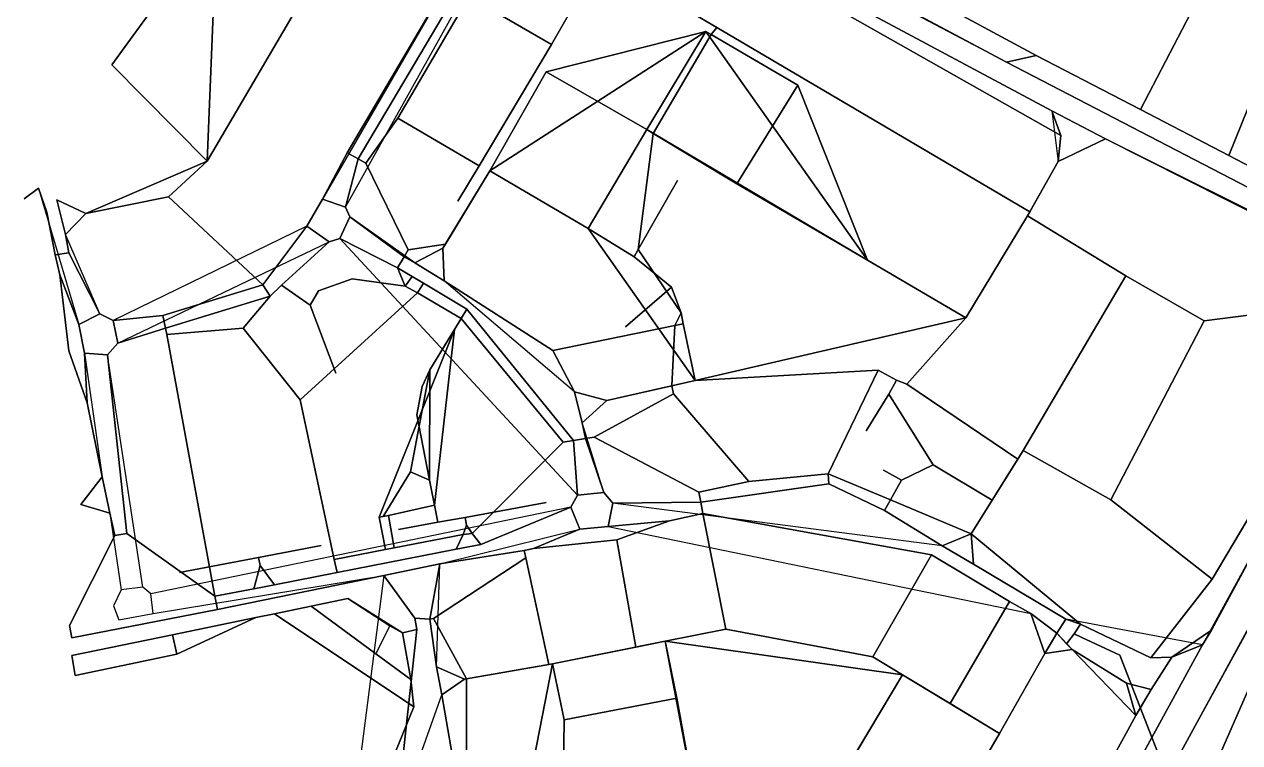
# Model space of a CAD drawing. Header units: metres. Extents: x 327752 to 330295, y 2791490 to 2794271.
# Drawn here: x 327783 to 328621, y 2793056 to 2793551 of the extents above; entities that cross this region are included whole.
import ezdxf

# ---------------------------------------------------------------- set-up
doc = ezdxf.new("R2010")
doc.units = ezdxf.units.M

msp = doc.modelspace()

# ---------------------------------------------------------------- linework, layer by layer
for p, q in [((328004.43, 2793425), (328135.95, 2793661.34)), ((328267.55, 2793644.39), (328480.31, 2793529.65)), ((328480.31, 2793529.65), (328267.55, 2793644.39)), ((328013.16, 2793458.31), (328118.22, 2793635.73)), ((328118.22, 2793635.73), (328013.16, 2793458.31)), ((328247.04, 2793638.56), (328459.79, 2793525.07)), ((328459.79, 2793525.07), (328247.04, 2793638.56)), ((328230.58, 2793631.02), (328491.07, 2793491.33)), ((328491.07, 2793491.33), (328230.58, 2793631.02)), ((328497.37, 2793474.44), (328230.87, 2793625.21)), ((328230.87, 2793625.21), (328497.37, 2793474.44)), ((328240.42, 2793625.72), (328491.07, 2793491.33)), ((327915.75, 2793622.88), (327843.22, 2793523.12)), ((327843.22, 2793523.12), (327915.75, 2793622.88)), ((327915.75, 2793622.88), (327909.07, 2793456.67)), ((327909.07, 2793456.67), (327915.75, 2793622.88)), ((328459.79, 2793525.07), (328279.97, 2793619.74)), ((328086.59, 2793600.09), (327988.4, 2793430.64)), ((328005.41, 2793462.41), (328086.59, 2793600.09)), ((328086.59, 2793600.09), (328005.41, 2793462.41)), ((328179.95, 2793595.67), (328146.23, 2793537.14)), ((328146.23, 2793537.14), (328179.95, 2793595.67)), ((327909.07, 2793456.67), (327982.92, 2793582.95)), ((327982.92, 2793582.95), (327909.07, 2793456.67)), ((328089.42, 2793570.18), (328040.3, 2793486.36)), ((328040.3, 2793486.36), (328089.42, 2793570.18)), ((328146.23, 2793537.14), (328089.42, 2793570.18)), ((328089.42, 2793570.18), (328146.23, 2793537.14)), ((328593.24, 2793571.22), (328552.21, 2793492.27)), ((328552.21, 2793492.27), (328593.24, 2793571.22)), ((328243, 2793558.95), (328260.21, 2793548.88)), ((328260.21, 2793548.88), (328243, 2793558.95)), ((328256.29, 2793543.99), (328260.21, 2793548.88)), ((328260.21, 2793548.88), (328256.29, 2793543.99)), ((328475.91, 2793421.87), (328260.21, 2793548.88)), ((328260.21, 2793548.88), (328475.91, 2793421.87)), ((328613.14, 2793460.59), (328650.32, 2793553.24)), ((328650.32, 2793553.24), (328613.14, 2793460.59)), ((328103.84, 2793450.01), (328252.72, 2793546.09)), ((328252.72, 2793546.09), (328103.84, 2793450.01)), ((328252.72, 2793546.09), (328142.6, 2793518.25)), ((328142.6, 2793518.25), (328252.72, 2793546.09)), ((328211.95, 2793478.44), (328252.72, 2793546.09)), ((328252.72, 2793546.09), (328211.95, 2793478.44)), ((328256.29, 2793543.99), (328216.27, 2793475.84)), ((328216.27, 2793475.84), (328256.29, 2793543.99)), ((328252.72, 2793546.09), (328256.29, 2793543.99)), ((328252.72, 2793546.09), (328364.14, 2793388.37)), ((328256.29, 2793543.99), (328252.72, 2793546.09)), ((328364.14, 2793388.37), (328252.72, 2793546.09)), ((328256.29, 2793543.99), (328315.97, 2793509.11)), ((328315.97, 2793509.11), (328256.29, 2793543.99)), ((328146.23, 2793537.14), (328096.36, 2793453.5)), ((328096.36, 2793453.5), (328146.23, 2793537.14)), ((328459.79, 2793525.07), (328480.31, 2793529.65)), ((328480.31, 2793529.65), (328459.79, 2793525.07)), ((328459.79, 2793525.07), (328638.81, 2793432.04)), ((328638.81, 2793432.04), (328459.79, 2793525.07)), ((328480.31, 2793529.65), (328552.21, 2793492.27)), ((328552.21, 2793492.27), (328480.31, 2793529.65)), ((327843.22, 2793523.12), (327909.07, 2793456.67)), ((327909.07, 2793456.67), (327843.22, 2793523.12)), ((328103.84, 2793450.01), (328142.6, 2793518.25)), ((328142.6, 2793518.25), (328103.84, 2793450.01)), ((328211.95, 2793478.44), (328142.6, 2793518.25)), ((328142.6, 2793518.25), (328211.95, 2793478.44)), ((328273.98, 2793441.12), (328315.97, 2793509.11)), ((328315.97, 2793509.11), (328273.98, 2793441.12)), ((328364.14, 2793388.37), (328315.97, 2793509.11)), ((328315.97, 2793509.11), (328364.14, 2793388.37)), ((328528.02, 2793472.22), (328491.07, 2793491.33)), ((328491.07, 2793491.33), (328528.02, 2793472.22)), ((328491.07, 2793491.33), (328497.37, 2793474.44)), ((328491.07, 2793491.33), (328495.48, 2793456.53)), ((328497.37, 2793474.44), (328491.07, 2793491.33)), ((328613.14, 2793460.59), (328552.21, 2793492.27)), ((328552.21, 2793492.27), (328613.14, 2793460.59)), ((328018.42, 2793455.29), (328040.3, 2793486.36)), ((328040.3, 2793486.36), (328018.42, 2793455.29)), ((328040.3, 2793486.36), (328096.36, 2793453.5)), ((328096.36, 2793453.5), (328040.3, 2793486.36)), ((328171.65, 2793410.27), (328211.95, 2793478.44)), ((328211.95, 2793478.44), (328171.65, 2793410.27)), ((328216.27, 2793475.84), (328206.14, 2793395.87)), ((328206.14, 2793395.87), (328216.27, 2793475.84)), ((328211.95, 2793478.44), (328216.27, 2793475.84)), ((328211.95, 2793478.44), (328364.14, 2793388.37)), ((328364.14, 2793388.37), (328211.95, 2793478.44)), ((328216.27, 2793475.84), (328211.95, 2793478.44)), ((328273.98, 2793441.12), (328216.27, 2793475.84)), ((328216.27, 2793475.84), (328273.98, 2793441.12)), ((328495.48, 2793456.53), (328497.37, 2793474.44)), ((328497.37, 2793474.44), (328495.48, 2793456.53)), ((328495.48, 2793456.53), (328528.02, 2793472.22)), ((328528.02, 2793472.22), (328495.48, 2793456.53)), ((328717.93, 2793376.13), (328528.02, 2793472.22)), ((328528.02, 2793472.22), (328717.93, 2793376.13)), ((328528.02, 2793472.22), (328673.77, 2793399.82)), ((327909.07, 2793456.67), (327825.35, 2793420.73)), ((327825.35, 2793420.73), (327909.07, 2793456.67)), ((327909.07, 2793456.67), (327882.39, 2793432.08)), ((327882.39, 2793432.08), (327909.07, 2793456.67)), ((327988.4, 2793430.64), (328005.41, 2793462.41)), ((328005.41, 2793462.41), (327988.4, 2793430.64)), ((328004.43, 2793425), (328013.16, 2793458.31)), ((328013.16, 2793458.31), (328004.43, 2793425)), ((328005.41, 2793462.41), (328013.16, 2793458.31)), ((328013.16, 2793458.31), (328005.41, 2793462.41)), ((328013.16, 2793458.31), (328018.42, 2793455.29)), ((328018.42, 2793455.29), (328013.16, 2793458.31)), ((328634.16, 2793449.65), (328613.14, 2793460.59)), ((328613.14, 2793460.59), (328634.16, 2793449.65)), ((328018.42, 2793455.29), (328047.58, 2793395.56)), ((328047.58, 2793395.56), (328018.42, 2793455.29)), ((328103.84, 2793450.01), (328071.49, 2793396.76)), ((328071.49, 2793396.76), (328103.84, 2793450.01)), ((328103.84, 2793450.01), (328073.24, 2793399.43)), ((328073.24, 2793399.43), (328103.84, 2793450.01)), ((328096.36, 2793453.5), (328081.7, 2793429.24)), ((328081.7, 2793429.24), (328096.36, 2793453.5)), ((328171.65, 2793410.27), (328103.84, 2793450.01)), ((328103.84, 2793450.01), (328171.65, 2793410.27)), ((328474.33, 2793419.09), (328495.48, 2793456.53)), ((328495.48, 2793456.53), (328474.33, 2793419.09)), ((328475.91, 2793421.87), (328495.48, 2793456.53)), ((328495.48, 2793456.53), (328475.91, 2793421.87)), ((328206.14, 2793395.87), (328233.24, 2793443.35)), ((328233.24, 2793443.35), (328206.14, 2793395.87)), ((328364.14, 2793388.37), (328273.98, 2793441.12)), ((328273.98, 2793441.12), (328364.14, 2793388.37)), ((327792.82, 2793438), (327782.96, 2793430.83)), ((327782.96, 2793430.83), (327792.82, 2793438)), ((327798.56, 2793421.5), (327792.82, 2793438)), ((327792.82, 2793438), (327798.56, 2793421.5)), ((327792.82, 2793438), (327820.45, 2793344.13)), ((327882.39, 2793432.08), (327825.35, 2793420.73)), ((327825.35, 2793420.73), (327882.39, 2793432.08)), ((327882.39, 2793432.08), (327947.29, 2793371.4)), ((327947.29, 2793371.4), (327882.39, 2793432.08)), ((327811.35, 2793406.28), (327805.43, 2793430.12)), ((327825.35, 2793420.73), (327805.43, 2793430.12)), ((327805.43, 2793430.12), (327811.35, 2793406.28)), ((327805.43, 2793430.12), (327825.35, 2793420.73)), ((327988.4, 2793430.64), (327977.66, 2793411.91)), ((327977.66, 2793411.91), (327988.4, 2793430.64)), ((327988.4, 2793430.64), (328004.43, 2793425)), ((328004.43, 2793425), (327988.4, 2793430.64)), ((328004.43, 2793425), (328007.22, 2793418.32)), ((328007.22, 2793418.32), (328004.43, 2793425)), ((327804.34, 2793392.27), (327798.56, 2793421.5)), ((327798.56, 2793421.5), (327804.34, 2793392.27)), ((327811.35, 2793406.28), (327825.35, 2793420.73)), ((327825.35, 2793420.73), (327811.35, 2793406.28)), ((328000.34, 2793403.33), (328007.22, 2793418.32)), ((328007.22, 2793418.32), (328000.34, 2793403.33)), ((328007.22, 2793418.32), (328044.84, 2793390.81)), ((328044.84, 2793390.81), (328007.22, 2793418.32)), ((328052.12, 2793386.64), (328007.22, 2793418.32)), ((328431.78, 2793348.81), (328474.33, 2793419.09)), ((328474.33, 2793419.09), (328431.78, 2793348.81)), ((328474.33, 2793419.09), (328475.91, 2793421.87)), ((328475.91, 2793421.87), (328474.33, 2793419.09)), ((328542.07, 2793377.64), (328474.33, 2793419.09)), ((328474.33, 2793419.09), (328542.07, 2793377.64)), ((327977.66, 2793411.91), (327844.11, 2793346.93)), ((327977.66, 2793411.91), (327947.29, 2793371.4)), ((327947.29, 2793371.4), (327977.66, 2793411.91)), ((327977.66, 2793411.91), (327993.16, 2793401.02)), ((327993.16, 2793401.02), (327977.66, 2793411.91)), ((328171.65, 2793410.27), (328203.23, 2793390.78)), ((328171.65, 2793410.27), (328245.23, 2793305.43)), ((328203.23, 2793390.78), (328171.65, 2793410.27)), ((328245.23, 2793305.43), (328171.65, 2793410.27)), ((327835.09, 2793351.49), (327811.35, 2793406.28)), ((327813.62, 2793393.5), (327811.35, 2793406.28)), ((327811.35, 2793406.28), (327813.62, 2793393.5)), ((327847.43, 2793331.2), (327993.16, 2793401.02)), ((327993.16, 2793401.02), (327960.28, 2793371.36)), ((327960.28, 2793371.36), (327993.16, 2793401.02)), ((328000.34, 2793403.33), (327993.16, 2793401.02)), ((327993.16, 2793401.02), (328000.34, 2793403.33)), ((328000.34, 2793403.33), (328040.23, 2793383.31)), ((328000.34, 2793403.33), (328164.27, 2793226.53)), ((328040.23, 2793383.31), (328000.34, 2793403.33)), ((328073.24, 2793399.43), (328047.58, 2793395.56)), ((328047.58, 2793395.56), (328073.24, 2793399.43)), ((328073.24, 2793399.43), (328071.49, 2793396.76)), ((328071.49, 2793396.76), (328073.24, 2793399.43)), ((327813.62, 2793393.5), (327804.34, 2793392.27)), ((327804.34, 2793392.27), (327813.62, 2793393.5)), ((327804.34, 2793392.27), (327807.52, 2793378.38)), ((327807.52, 2793378.38), (327804.34, 2793392.27)), ((327835.09, 2793351.49), (327813.62, 2793393.5)), ((327813.62, 2793393.5), (327835.09, 2793351.49)), ((328040.23, 2793383.31), (328044.84, 2793390.81)), ((328044.84, 2793390.81), (328040.23, 2793383.31)), ((328044.84, 2793390.81), (328047.58, 2793395.56)), ((328047.58, 2793395.56), (328044.84, 2793390.81)), ((328044.84, 2793390.81), (328052.12, 2793386.64)), ((328052.12, 2793386.64), (328044.84, 2793390.81)), ((328071.49, 2793396.76), (328052.12, 2793386.64)), ((328052.12, 2793386.64), (328071.49, 2793396.76)), ((328071.49, 2793396.76), (328072.27, 2793374.19)), ((328072.27, 2793374.19), (328071.49, 2793396.76)), ((328203.23, 2793390.78), (328206.14, 2793395.87)), ((328206.14, 2793395.87), (328203.23, 2793390.78)), ((328203.23, 2793390.78), (328229.1, 2793369.86)), ((328229.1, 2793369.86), (328203.23, 2793390.78)), ((328235.56, 2793352.22), (328206.14, 2793395.87)), ((328206.14, 2793395.87), (328235.56, 2793352.22)), ((328040.23, 2793383.31), (328050.21, 2793377.29)), ((328040.23, 2793383.31), (328045.4, 2793370.54)), ((328050.21, 2793377.29), (328040.23, 2793383.31)), ((328045.4, 2793370.54), (328040.23, 2793383.31)), ((328072.27, 2793374.19), (328052.12, 2793386.64)), ((328052.12, 2793386.64), (328072.27, 2793374.19)), ((328364.14, 2793388.37), (328431.78, 2793348.81)), ((328431.78, 2793348.81), (328364.14, 2793388.37)), ((327807.52, 2793378.38), (327813.65, 2793326.03)), ((327807.52, 2793378.38), (327820.45, 2793344.13)), ((327813.65, 2793326.03), (327807.52, 2793378.38)), ((327820.45, 2793344.13), (327807.52, 2793378.38)), ((328009.03, 2793375.67), (327985.74, 2793367.27)), ((328009.03, 2793375.67), (327985.74, 2793367.27)), ((327985.74, 2793367.27), (328009.03, 2793375.67)), ((327985.74, 2793367.27), (328009.03, 2793375.67)), ((328045.4, 2793370.54), (328009.03, 2793375.67)), ((328009.03, 2793375.67), (328045.4, 2793370.54)), ((328050.21, 2793377.29), (328045.4, 2793370.54)), ((328045.4, 2793370.54), (328050.21, 2793377.29)), ((328057.97, 2793372.62), (328050.21, 2793377.29)), ((328050.21, 2793377.29), (328057.97, 2793372.62)), ((328162.1, 2793297.83), (328072.27, 2793374.19)), ((328147.21, 2793326.16), (328072.27, 2793374.19)), ((328072.27, 2793374.19), (328147.21, 2793326.16)), ((328542.07, 2793377.64), (328471.36, 2793257.2)), ((328542.07, 2793377.64), (328471.36, 2793257.2)), ((328471.36, 2793257.2), (328542.07, 2793377.64)), ((328471.36, 2793257.2), (328542.07, 2793377.64)), ((328596.17, 2793346.57), (328542.07, 2793377.64)), ((328542.07, 2793377.64), (328596.17, 2793346.57)), ((327878.47, 2793350.33), (327947.29, 2793371.4)), ((327947.29, 2793371.4), (327878.47, 2793350.33)), ((327952.39, 2793363.69), (327947.29, 2793371.4)), ((327947.29, 2793371.4), (327952.39, 2793363.69)), ((327960.28, 2793371.36), (327952.39, 2793363.69)), ((327952.39, 2793363.69), (327960.28, 2793371.36)), ((327960.28, 2793371.36), (327980.04, 2793357.36)), ((327980.04, 2793357.36), (327960.28, 2793371.36)), ((328053.89, 2793365.87), (327973.16, 2793292.22)), ((327973.16, 2793292.22), (328053.89, 2793365.87)), ((327980.04, 2793357.36), (327985.74, 2793367.27)), ((327985.74, 2793367.27), (327980.04, 2793357.36)), ((328053.89, 2793365.87), (328045.4, 2793370.54)), ((328045.4, 2793370.54), (328053.89, 2793365.87)), ((328057.97, 2793372.62), (328053.89, 2793365.87)), ((328053.89, 2793365.87), (328057.97, 2793372.62)), ((328053.89, 2793365.87), (328084.01, 2793348.22)), ((328084.01, 2793348.22), (328053.89, 2793365.87)), ((328057.97, 2793372.62), (328088.01, 2793354.79)), ((328088.01, 2793354.79), (328057.97, 2793372.62)), ((328197.37, 2793342.49), (328229.1, 2793369.86)), ((328229.1, 2793369.86), (328197.37, 2793342.49)), ((328229.1, 2793369.86), (328235.56, 2793352.22)), ((328235.56, 2793352.22), (328229.1, 2793369.86)), ((327952.39, 2793363.69), (327880.21, 2793341.7)), ((327880.21, 2793341.7), (327952.39, 2793363.69)), ((327952.39, 2793363.69), (327933.71, 2793341.53)), ((327933.71, 2793341.53), (327952.39, 2793363.69)), ((327980.04, 2793357.36), (327997.66, 2793310.49)), ((327997.66, 2793310.49), (327980.04, 2793357.36)), ((328596.17, 2793346.57), (328700.97, 2793360.45)), ((328700.97, 2793360.45), (328596.17, 2793346.57)), ((327835.09, 2793351.49), (327820.45, 2793344.13)), ((327820.45, 2793344.13), (327835.09, 2793351.49)), ((327844.11, 2793346.93), (327835.09, 2793351.49)), ((327835.09, 2793351.49), (327844.11, 2793346.93)), ((327844.11, 2793346.93), (327878.47, 2793350.33)), ((327878.47, 2793350.33), (327844.11, 2793346.93)), ((327878.47, 2793350.33), (327880.21, 2793341.7)), ((327880.21, 2793341.7), (327878.47, 2793350.33)), ((328079.46, 2793340.78), (328084.01, 2793348.22)), ((328084.01, 2793348.22), (328079.46, 2793340.78)), ((328088.01, 2793354.79), (328084.01, 2793348.22)), ((328084.01, 2793348.22), (328088.01, 2793354.79)), ((328084.01, 2793348.22), (328154.29, 2793262.97)), ((328154.29, 2793262.97), (328084.01, 2793348.22)), ((328161.43, 2793264.13), (328088.01, 2793354.79)), ((328088.01, 2793354.79), (328161.43, 2793264.13)), ((328235.56, 2793352.22), (328231.4, 2793343.51)), ((328231.4, 2793343.51), (328235.56, 2793352.22)), ((328237.13, 2793344.68), (328235.56, 2793352.22)), ((328235.56, 2793352.22), (328237.13, 2793344.68)), ((328245.23, 2793305.43), (328431.78, 2793348.81)), ((328431.78, 2793348.81), (328245.23, 2793305.43)), ((328431.78, 2793348.81), (328391.24, 2793302.99)), ((328391.24, 2793302.99), (328431.78, 2793348.81)), ((327820.45, 2793344.13), (327824.52, 2793324.39)), ((327824.52, 2793324.39), (327820.45, 2793344.13)), ((327844.11, 2793346.93), (327847.43, 2793331.2)), ((327847.43, 2793331.2), (327844.11, 2793346.93)), ((327847.43, 2793331.2), (327880.21, 2793341.7)), ((327880.21, 2793341.7), (327847.43, 2793331.2)), ((327880.21, 2793341.7), (327881.09, 2793337.22)), ((327881.09, 2793337.22), (327880.21, 2793341.7)), ((327933.71, 2793341.53), (327881.09, 2793337.22)), ((327881.09, 2793337.22), (327933.71, 2793341.53)), ((327933.71, 2793341.53), (327973.16, 2793292.22)), ((327973.16, 2793292.22), (327933.71, 2793341.53)), ((328079.46, 2793340.78), (328027.52, 2793211.25)), ((328027.52, 2793211.25), (328079.46, 2793340.78)), ((328062.44, 2793312.88), (328079.46, 2793340.78)), ((328079.46, 2793340.78), (328062.44, 2793312.88)), ((328065.58, 2793219.63), (328079.46, 2793340.78)), ((328079.46, 2793340.78), (328065.58, 2793219.63)), ((328147.21, 2793326.16), (328231.4, 2793343.51)), ((328231.4, 2793343.51), (328147.21, 2793326.16)), ((328229.28, 2793301.82), (328231.4, 2793343.51)), ((328231.4, 2793343.51), (328229.28, 2793301.82)), ((328237.13, 2793344.68), (328231.4, 2793343.51)), ((328231.4, 2793343.51), (328237.13, 2793344.68)), ((328245.23, 2793305.43), (328237.13, 2793344.68)), ((328237.13, 2793344.68), (328245.23, 2793305.43)), ((328596.17, 2793346.57), (328531.7, 2793223.33)), ((328531.7, 2793223.33), (328596.17, 2793346.57)), ((327847.43, 2793331.2), (327840.28, 2793323.21)), ((327840.28, 2793323.21), (327847.43, 2793331.2)), ((327881.09, 2793337.22), (327914.35, 2793156.78)), ((327914.35, 2793156.78), (327881.09, 2793337.22)), ((327813.65, 2793326.03), (327826.24, 2793290.08)), ((327826.24, 2793290.08), (327813.65, 2793326.03)), ((327824.52, 2793324.39), (327840.28, 2793323.21)), ((327824.52, 2793324.39), (327826.24, 2793290.08)), ((327824.52, 2793324.39), (327836.72, 2793239.11)), ((327840.28, 2793323.21), (327824.52, 2793324.39)), ((327826.24, 2793290.08), (327824.52, 2793324.39)), ((327840.28, 2793323.21), (327853.72, 2793200.12)), ((327853.72, 2793200.12), (327840.28, 2793323.21)), ((327864.72, 2793163.06), (327840.28, 2793323.21)), ((328162.1, 2793297.83), (328147.21, 2793326.16)), ((328147.21, 2793326.16), (328162.1, 2793297.83)), ((328049.05, 2793242.48), (328062.44, 2793312.88)), ((328062.44, 2793312.88), (328049.05, 2793242.48)), ((328062.44, 2793312.88), (328057.22, 2793301.41)), ((328057.22, 2793301.41), (328062.44, 2793312.88)), ((328062.21, 2793236.92), (328062.44, 2793312.88)), ((328062.44, 2793312.88), (328062.21, 2793236.92)), ((328245.23, 2793305.43), (328371.53, 2793312.68)), ((328371.53, 2793312.68), (328245.23, 2793305.43)), ((328371.53, 2793312.68), (328337.07, 2793241.25)), ((328337.07, 2793241.25), (328371.53, 2793312.68)), ((328371.53, 2793312.68), (328384.11, 2793305.68)), ((328384.11, 2793305.68), (328371.53, 2793312.68)), ((328053.42, 2793281.9), (328057.22, 2793301.41)), ((328053.42, 2793281.9), (328057.22, 2793301.41)), ((328057.22, 2793301.41), (328053.42, 2793281.9)), ((328057.22, 2793301.41), (328053.42, 2793281.9)), ((328167.4, 2793276.33), (328162.1, 2793297.83)), ((328184.5, 2793291.68), (328162.1, 2793297.83)), ((328162.1, 2793297.83), (328167.4, 2793276.33)), ((328162.1, 2793297.83), (328184.5, 2793291.68)), ((328245.23, 2793305.43), (328184.5, 2793291.68)), ((328184.5, 2793291.68), (328245.23, 2793305.43)), ((328229.28, 2793301.82), (328184.5, 2793291.68)), ((328184.5, 2793291.68), (328229.28, 2793301.82)), ((328245.23, 2793305.43), (328229.28, 2793301.82)), ((328229.28, 2793301.82), (328245.23, 2793305.43)), ((328229.28, 2793301.82), (328230.35, 2793296.31)), ((328230.35, 2793296.31), (328229.28, 2793301.82)), ((328384.11, 2793305.68), (328378.84, 2793296.04)), ((328378.84, 2793296.04), (328384.11, 2793305.68)), ((328391.24, 2793302.99), (328384.11, 2793305.68)), ((328384.11, 2793305.68), (328391.24, 2793302.99)), ((328467.74, 2793251.37), (328391.24, 2793302.99)), ((328391.24, 2793302.99), (328467.74, 2793251.37)), ((328564.41, 2793020.85), (328717.78, 2793300.67)), ((327826.24, 2793290.08), (327836.72, 2793239.11)), ((327836.72, 2793239.11), (327826.24, 2793290.08)), ((327973.16, 2793292.22), (327996.54, 2793182.23)), ((327996.54, 2793182.23), (327973.16, 2793292.22)), ((328167.4, 2793276.33), (328184.5, 2793291.68)), ((328184.5, 2793291.68), (328167.4, 2793276.33)), ((328175.68, 2793266.46), (328230.35, 2793296.31)), ((328230.35, 2793296.31), (328175.68, 2793266.46)), ((328230.35, 2793296.31), (328282.31, 2793235.94)), ((328282.31, 2793235.94), (328230.35, 2793296.31)), ((328378.84, 2793296.04), (328363.12, 2793270.9)), ((328363.12, 2793270.9), (328378.84, 2793296.04)), ((328409.43, 2793247.34), (328378.84, 2793296.04)), ((328378.84, 2793296.04), (328409.43, 2793247.34)), ((328062.21, 2793236.92), (328053.42, 2793281.9)), ((328053.42, 2793281.9), (328062.21, 2793236.92)), ((328182.31, 2793228.23), (328167.4, 2793276.33)), ((328169.62, 2793265.47), (328167.4, 2793276.33)), ((328167.4, 2793276.33), (328169.62, 2793265.47)), ((328161.43, 2793264.13), (328154.29, 2793262.97)), ((328154.29, 2793262.97), (328161.43, 2793264.13)), ((328169.62, 2793265.47), (328161.43, 2793264.13)), ((328161.43, 2793264.13), (328169.62, 2793265.47)), ((328164.27, 2793226.53), (328161.43, 2793264.13)), ((328161.43, 2793264.13), (328164.27, 2793226.53)), ((328169.62, 2793265.47), (328175.68, 2793266.46)), ((328175.68, 2793266.46), (328169.62, 2793265.47)), ((328182.31, 2793228.23), (328169.62, 2793265.47)), ((328169.62, 2793265.47), (328182.31, 2793228.23)), ((328247.81, 2793228.5), (328175.68, 2793266.46)), ((328175.68, 2793266.46), (328247.81, 2793228.5)), ((328091.59, 2793200.16), (328154.29, 2793262.97)), ((328154.29, 2793262.97), (328091.59, 2793200.16)), ((328471.36, 2793257.2), (328435.64, 2793199.82)), ((328435.64, 2793199.82), (328471.36, 2793257.2)), ((328467.74, 2793251.37), (328471.36, 2793257.2)), ((328471.36, 2793257.2), (328467.74, 2793251.37)), ((328531.7, 2793223.33), (328471.36, 2793257.2)), ((328471.36, 2793257.2), (328531.7, 2793223.33)), ((328564.41, 2793020.85), (328693.83, 2793258.11)), ((328693.83, 2793258.11), (328564.41, 2793020.85)), ((328409.43, 2793247.34), (328387.45, 2793236.77)), ((328387.45, 2793236.77), (328409.43, 2793247.34)), ((328450.08, 2793223.01), (328409.43, 2793247.34)), ((328409.43, 2793247.34), (328450.08, 2793223.01)), ((328467.74, 2793251.37), (328450.08, 2793223.01)), ((328450.08, 2793223.01), (328467.74, 2793251.37)), ((327836.72, 2793239.11), (327821.99, 2793220)), ((327821.99, 2793220), (327836.72, 2793239.11)), ((327836.72, 2793239.11), (327841.99, 2793214.14)), ((327841.99, 2793214.14), (327836.72, 2793239.11)), ((328049.05, 2793242.48), (328030.22, 2793211.75)), ((328030.22, 2793211.75), (328049.05, 2793242.48)), ((328062.21, 2793236.92), (328049.05, 2793242.48)), ((328049.05, 2793242.48), (328062.21, 2793236.92)), ((328337.07, 2793241.25), (328282.31, 2793235.94)), ((328282.31, 2793235.94), (328337.07, 2793241.25)), ((328380.02, 2793223.18), (328337.07, 2793241.25)), ((328337.39, 2793234.4), (328337.07, 2793241.25)), ((328337.07, 2793241.25), (328337.39, 2793234.4)), ((328337.07, 2793241.25), (328380.02, 2793223.18)), ((328387.45, 2793236.77), (328375.2, 2793243.74)), ((328375.2, 2793243.74), (328387.45, 2793236.77)), ((328062.21, 2793236.92), (328065.58, 2793219.63)), ((328065.58, 2793219.63), (328062.21, 2793236.92)), ((328247.81, 2793228.5), (328282.31, 2793235.94)), ((328282.31, 2793235.94), (328247.81, 2793228.5)), ((328249.15, 2793221.73), (328337.39, 2793234.4)), ((328337.39, 2793234.4), (328249.15, 2793221.73)), ((328375.7, 2793215.98), (328337.39, 2793234.4)), ((328337.39, 2793234.4), (328375.7, 2793215.98)), ((328380.02, 2793223.18), (328387.45, 2793236.77)), ((328387.45, 2793236.77), (328380.02, 2793223.18)), ((328159.58, 2793218.27), (328164.27, 2793226.53)), ((328164.27, 2793226.53), (328159.58, 2793218.27)), ((328164.27, 2793226.53), (328182.31, 2793228.23)), ((328182.31, 2793228.23), (328164.27, 2793226.53)), ((328188.47, 2793220.97), (328182.31, 2793228.23)), ((328182.31, 2793228.23), (328188.47, 2793220.97)), ((328249.15, 2793221.73), (328247.81, 2793228.5)), ((328247.81, 2793228.5), (328249.15, 2793221.73)), ((328375.7, 2793215.98), (328380.02, 2793223.18)), ((328380.02, 2793223.18), (328375.7, 2793215.98)), ((328435.64, 2793199.82), (328380.02, 2793223.18)), ((328380.02, 2793223.18), (328435.64, 2793199.82)), ((328450.08, 2793223.01), (328435.64, 2793199.82)), ((328435.64, 2793199.82), (328450.08, 2793223.01)), ((328531.7, 2793223.33), (328601.6, 2793168.58)), ((328601.6, 2793168.58), (328531.7, 2793223.33)), ((328651.35, 2793226.48), (328595.01, 2793123.31)), ((328601.15, 2793133.45), (328651.35, 2793226.48)), ((328651.35, 2793226.48), (328601.15, 2793133.45)), ((327821.99, 2793220), (327841.99, 2793214.14)), ((327841.99, 2793214.14), (327821.99, 2793220)), ((327841.99, 2793214.14), (327845.41, 2793198.61)), ((327841.99, 2793214.14), (327849.75, 2793161.35)), ((327845.41, 2793198.61), (327841.99, 2793214.14)), ((328159.58, 2793218.27), (327870.17, 2793158.57)), ((328065.58, 2793219.63), (328033.93, 2793212.42)), ((328033.93, 2793212.42), (328065.58, 2793219.63)), ((328065.58, 2793219.63), (328067.9, 2793207.78)), ((328067.9, 2793207.78), (328065.58, 2793219.63)), ((328086.71, 2793211.22), (328142.6, 2793221.44)), ((328142.6, 2793221.44), (328086.71, 2793211.22)), ((328159.58, 2793218.27), (328097.71, 2793192.5)), ((328097.71, 2793192.5), (328159.58, 2793218.27)), ((328159.58, 2793218.27), (328165.88, 2793202.98)), ((328165.88, 2793202.98), (328159.58, 2793218.27)), ((328185.39, 2793205.01), (328188.47, 2793220.97)), ((328188.47, 2793220.97), (328185.39, 2793205.01)), ((328188.47, 2793220.97), (328249.15, 2793221.73)), ((328249.15, 2793221.73), (328188.47, 2793220.97)), ((328415.51, 2793191.55), (328188.47, 2793220.97)), ((328227.59, 2793208.7), (328250.7, 2793213.91)), ((328250.7, 2793213.91), (328227.59, 2793208.7)), ((328250.7, 2793213.91), (328249.15, 2793221.73)), ((328249.15, 2793221.73), (328250.7, 2793213.91)), ((328250.7, 2793213.91), (328408.2, 2793185.36)), ((328250.7, 2793213.91), (328266.52, 2793134.13)), ((328266.52, 2793134.13), (328250.7, 2793213.91)), ((328408.2, 2793185.36), (328250.7, 2793213.91)), ((328415.51, 2793191.55), (328375.7, 2793215.98)), ((328375.7, 2793215.98), (328415.51, 2793191.55)), ((328630.56, 2793217.25), (328601.6, 2793168.58)), ((328601.6, 2793168.58), (328630.56, 2793217.25)), ((328030.22, 2793211.75), (328027.52, 2793211.25)), ((328027.52, 2793211.25), (328030.22, 2793211.75)), ((328027.52, 2793211.25), (328032, 2793189.07)), ((328032, 2793189.07), (328027.52, 2793211.25)), ((328030.22, 2793211.75), (328033.93, 2793212.42)), ((328033.93, 2793212.42), (328030.22, 2793211.75)), ((328033.93, 2793212.42), (328037.93, 2793190.22)), ((328037.93, 2793190.22), (328033.93, 2793212.42)), ((328067.9, 2793207.78), (328040.88, 2793202.84)), ((328040.88, 2793202.84), (328067.9, 2793207.78)), ((328067.9, 2793207.78), (328086.71, 2793211.22)), ((328086.71, 2793211.22), (328067.9, 2793207.78)), ((328085.36, 2793199.36), (328087.79, 2793205.91)), ((328087.79, 2793205.91), (328085.36, 2793199.36)), ((328086.71, 2793211.22), (328087.79, 2793205.91)), ((328087.79, 2793205.91), (328086.71, 2793211.22)), ((328091.59, 2793200.16), (328087.79, 2793205.91)), ((328087.79, 2793205.91), (328091.59, 2793200.16)), ((328227.59, 2793208.7), (328185.39, 2793205.01)), ((328185.39, 2793205.01), (328227.59, 2793208.7)), ((328227.59, 2793208.7), (328191.29, 2793195.7)), ((328191.29, 2793195.7), (328227.59, 2793208.7)), ((327845.41, 2793198.61), (327814.05, 2793136.73)), ((327814.05, 2793136.73), (327845.41, 2793198.61)), ((327853.72, 2793200.12), (327845.41, 2793198.61)), ((327845.41, 2793198.61), (327853.72, 2793200.12)), ((327853.72, 2793200.12), (327914.35, 2793156.78)), ((327914.35, 2793156.78), (327853.72, 2793200.12)), ((328037.93, 2793190.22), (328085.36, 2793199.36)), ((328085.36, 2793199.36), (328037.93, 2793190.22)), ((328069.28, 2793179.07), (328165.88, 2793202.98)), ((328080.63, 2793189.21), (328085.36, 2793199.36)), ((328085.36, 2793199.36), (328080.63, 2793189.21)), ((328091.59, 2793200.16), (328085.36, 2793199.36)), ((328085.36, 2793199.36), (328091.59, 2793200.16)), ((328097.71, 2793192.5), (328091.59, 2793200.16)), ((328091.59, 2793200.16), (328097.71, 2793192.5)), ((328165.88, 2793202.98), (328133.85, 2793189.82)), ((328133.85, 2793189.82), (328165.88, 2793202.98)), ((328185.39, 2793205.01), (328165.88, 2793202.98)), ((328165.88, 2793202.98), (328185.39, 2793205.01)), ((328185.39, 2793205.01), (328476.65, 2793145.02)), ((328415.51, 2793191.55), (328435.64, 2793199.82)), ((328435.64, 2793199.82), (328415.51, 2793191.55)), ((328437.15, 2793179), (328435.64, 2793199.82)), ((328510.92, 2793137.66), (328435.64, 2793199.82)), ((328435.64, 2793199.82), (328437.15, 2793179)), ((328435.64, 2793199.82), (328510.92, 2793137.66)), ((327987.5, 2793191.83), (327944.41, 2793183.61)), ((327944.41, 2793183.61), (327987.5, 2793191.83)), ((327996.54, 2793182.23), (328032, 2793189.07)), ((328032, 2793189.07), (327996.54, 2793182.23)), ((327998.47, 2793173.18), (328080.63, 2793189.21)), ((328080.63, 2793189.21), (327998.47, 2793173.18)), ((328032, 2793189.07), (328037.93, 2793190.22)), ((328037.93, 2793190.22), (328032, 2793189.07)), ((328097.71, 2793192.5), (328080.63, 2793189.21)), ((328080.63, 2793189.21), (328097.71, 2793192.5)), ((328133.85, 2793189.82), (328127.54, 2793188.35)), ((328127.54, 2793188.35), (328133.85, 2793189.82)), ((328191.29, 2793195.7), (328133.85, 2793189.82)), ((328133.85, 2793189.82), (328191.29, 2793195.7)), ((328204.49, 2793121.77), (328191.29, 2793195.7)), ((328191.29, 2793195.7), (328204.49, 2793121.77)), ((328437.15, 2793179), (328415.51, 2793191.55)), ((328415.51, 2793191.55), (328437.15, 2793179)), ((327944.41, 2793183.61), (327889.85, 2793173.19)), ((327889.85, 2793173.19), (327944.41, 2793183.61)), ((327944.41, 2793183.61), (327945.57, 2793177.99)), ((327945.57, 2793177.99), (327944.41, 2793183.61)), ((327998.47, 2793173.18), (327996.54, 2793182.23)), ((327996.54, 2793182.23), (327998.47, 2793173.18)), ((328065.08, 2793141.48), (328128.63, 2793183.28)), ((328128.63, 2793183.28), (328065.08, 2793141.48)), ((328069.28, 2793179.07), (328127.54, 2793188.35)), ((328127.54, 2793188.35), (328069.28, 2793179.07)), ((328127.54, 2793188.35), (328128.63, 2793183.28)), ((328128.63, 2793183.28), (328127.54, 2793188.35)), ((328144.53, 2793109.84), (328128.63, 2793183.28)), ((328128.63, 2793183.28), (328144.53, 2793109.84)), ((328367.77, 2793115.14), (328408.2, 2793185.36)), ((328408.2, 2793185.36), (328367.77, 2793115.14)), ((328461.85, 2793153.18), (328408.2, 2793185.36)), ((328408.2, 2793185.36), (328461.85, 2793153.18)), ((327941.22, 2793162.01), (327945.57, 2793177.99)), ((327945.57, 2793177.99), (327941.22, 2793162.01)), ((327955.39, 2793164.78), (327945.57, 2793177.99)), ((327945.57, 2793177.99), (327955.39, 2793164.78)), ((327998.47, 2793173.18), (327955.39, 2793164.78)), ((327955.39, 2793164.78), (327998.47, 2793173.18)), ((328030.83, 2793171.16), (328069.28, 2793179.07)), ((328069.28, 2793179.07), (328030.83, 2793171.16)), ((328069.28, 2793179.07), (328062.34, 2793141.12)), ((328062.34, 2793141.12), (328069.28, 2793179.07)), ((328067.14, 2793108.2), (328069.28, 2793179.07)), ((328500.71, 2793141.12), (328437.15, 2793179)), ((328437.15, 2793179), (328500.71, 2793141.12)), ((328579.51, 2792985.1), (328661.68, 2793173.01)), ((328661.68, 2793173.01), (328579.51, 2792985.1)), ((327871.86, 2793144.9), (328030.83, 2793171.16)), ((328030.83, 2793171.16), (327916.13, 2793147.6)), ((327916.13, 2793147.6), (328030.83, 2793171.16)), ((327955.39, 2793164.78), (327941.22, 2793162.01)), ((327941.22, 2793162.01), (327955.39, 2793164.78)), ((328030.83, 2793171.16), (327996.15, 2792903.82)), ((328030.83, 2793171.16), (328052.1, 2793141.8)), ((328052.1, 2793141.8), (328030.83, 2793171.16)), ((328601.6, 2793168.58), (328559.35, 2793114.47)), ((328559.35, 2793114.47), (328601.6, 2793168.58)), ((327849.75, 2793161.35), (327844.35, 2793150.24)), ((327864.72, 2793163.06), (327849.75, 2793161.35)), ((327870.17, 2793158.57), (327864.72, 2793163.06)), ((327871.86, 2793144.9), (327870.17, 2793158.57)), ((327914.35, 2793156.78), (327941.22, 2793162.01)), ((327941.22, 2793162.01), (327914.35, 2793156.78)), ((327916.13, 2793147.6), (327914.35, 2793156.78)), ((327914.35, 2793156.78), (327916.13, 2793147.6)), ((328006, 2793155.23), (327980.66, 2793149.99)), ((327980.66, 2793149.99), (328006, 2793155.23)), ((328043.7, 2793131.65), (328006, 2793155.23)), ((328006, 2793155.23), (328034.82, 2793136.42)), ((328006, 2793155.23), (328043.7, 2793131.65)), ((328034.82, 2793136.42), (328006, 2793155.23)), ((327916.13, 2793147.6), (327815.73, 2793128.14)), ((327815.73, 2793128.14), (327916.13, 2793147.6)), ((327844.35, 2793150.24), (327848.2, 2793140.53)), ((327955.32, 2793144.75), (327980.66, 2793149.99)), ((327980.66, 2793149.99), (327955.32, 2793144.75)), ((327980.66, 2793149.99), (328025.22, 2793117.09)), ((328025.22, 2793117.09), (327980.66, 2793149.99)), ((328420.96, 2793082.85), (328461.85, 2793153.18)), ((328461.85, 2793153.18), (328420.96, 2793082.85)), ((328476.65, 2793145.02), (328461.85, 2793153.18)), ((328461.85, 2793153.18), (328476.65, 2793145.02)), ((327848.2, 2793140.53), (327871.86, 2793144.9)), ((327942.61, 2793142.12), (327884.99, 2793130.23)), ((327884.99, 2793130.23), (327942.61, 2793142.12)), ((327942.61, 2793142.12), (327888.16, 2793116.79)), ((327888.16, 2793116.79), (327942.61, 2793142.12)), ((327942.61, 2793142.12), (327955.32, 2793144.75)), ((327955.32, 2793144.75), (327942.61, 2793142.12)), ((327955.32, 2793144.75), (328051.5, 2793080.62)), ((328051.5, 2793080.62), (327955.32, 2793144.75)), ((328052.1, 2793141.8), (328053.42, 2793133.96)), ((328052.1, 2793141.8), (328062.34, 2793141.12)), ((328062.34, 2793141.12), (328052.1, 2793141.8)), ((328053.42, 2793133.96), (328052.1, 2793141.8)), ((328062.34, 2793141.12), (328065.08, 2793141.48)), ((328065.08, 2793141.48), (328062.34, 2793141.12)), ((328062.34, 2793141.12), (328067.14, 2793108.2)), ((328067.14, 2793108.2), (328062.34, 2793141.12)), ((328087.72, 2793099.86), (328065.08, 2793141.48)), ((328065.08, 2793141.48), (328087.72, 2793099.86)), ((328494.58, 2793131.3), (328476.65, 2793145.02)), ((328486.31, 2793117.25), (328476.65, 2793145.02)), ((328476.65, 2793145.02), (328494.58, 2793131.3)), ((328476.65, 2793145.02), (328486.31, 2793117.25)), ((328500.71, 2793141.12), (328494.58, 2793131.3)), ((328494.58, 2793131.3), (328500.71, 2793141.12)), ((328595.01, 2793123.31), (328500.71, 2793141.12)), ((328500.71, 2793141.12), (328510.92, 2793137.66)), ((328510.92, 2793137.66), (328500.71, 2793141.12)), ((327815.73, 2793128.14), (327814.05, 2793136.73)), ((327814.05, 2793136.73), (327815.73, 2793128.14)), ((327884.99, 2793130.23), (327815.69, 2793115.94)), ((327815.69, 2793115.94), (327884.99, 2793130.23)), ((327884.99, 2793130.23), (327888.16, 2793116.79)), ((327888.16, 2793116.79), (327884.99, 2793130.23)), ((328034.82, 2793136.42), (328025.22, 2793117.09)), ((328025.22, 2793117.09), (328034.82, 2793136.42)), ((328043.7, 2793131.65), (328034.82, 2793136.42)), ((328034.82, 2793136.42), (328043.7, 2793131.65)), ((328036.2, 2792973.69), (328053.42, 2793133.96)), ((328053.42, 2793133.96), (328036.2, 2792973.69)), ((328053.42, 2793133.96), (328043.7, 2793131.65)), ((328043.7, 2793131.65), (328053.42, 2793133.96)), ((328043.7, 2793131.65), (328049.28, 2793099.34)), ((328049.28, 2793099.34), (328043.7, 2793131.65)), ((328224.73, 2793125.8), (328266.52, 2793134.13)), ((328266.52, 2793134.13), (328224.73, 2793125.8)), ((328266.52, 2793134.13), (328367.77, 2793115.14)), ((328367.77, 2793115.14), (328266.52, 2793134.13)), ((328494.58, 2793131.3), (328486.31, 2793117.25)), ((328486.31, 2793117.25), (328494.58, 2793131.3)), ((328494.58, 2793131.3), (328501.12, 2793123.98)), ((328494.58, 2793131.3), (328505.07, 2793120.2)), ((328501.12, 2793123.98), (328494.58, 2793131.3)), ((328501.12, 2793123.98), (328506.47, 2793130.88)), ((328506.47, 2793130.88), (328501.12, 2793123.98)), ((328510.92, 2793137.66), (328506.47, 2793130.88)), ((328506.47, 2793130.88), (328510.92, 2793137.66)), ((328506.47, 2793130.88), (328511.74, 2793128.33)), ((328511.74, 2793128.33), (328506.47, 2793130.88)), ((328510.92, 2793137.66), (328559.35, 2793114.47)), ((328559.35, 2793114.47), (328510.92, 2793137.66)), ((328573.82, 2793114.88), (328601.15, 2793133.45)), ((328601.15, 2793133.45), (328573.82, 2793114.88)), ((328595.01, 2793123.31), (328601.15, 2793133.45)), ((328601.15, 2793133.45), (328595.01, 2793123.31)), ((328146.98, 2793110.33), (328224.73, 2793125.8)), ((328224.73, 2793125.8), (328146.98, 2793110.33)), ((328146.98, 2793110.33), (328204.49, 2793121.77)), ((328204.49, 2793121.77), (328146.98, 2793110.33)), ((328204.49, 2793121.77), (328224.73, 2793125.8)), ((328224.73, 2793125.8), (328204.49, 2793121.77)), ((328224.73, 2793125.8), (328232.57, 2793086.48)), ((328224.73, 2793125.8), (328388.18, 2793102.75)), ((328224.73, 2793125.8), (328246.7, 2793008.99)), ((328246.7, 2793008.99), (328224.73, 2793125.8)), ((328388.18, 2793102.75), (328224.73, 2793125.8)), ((328232.57, 2793086.48), (328224.73, 2793125.8)), ((328501.12, 2793123.98), (328505.07, 2793120.2)), ((328505.07, 2793120.2), (328501.12, 2793123.98)), ((328511.74, 2793128.33), (328537.91, 2793116.13)), ((328511.74, 2793128.33), (328537.91, 2793116.13)), ((328537.91, 2793116.13), (328511.74, 2793128.33)), ((328537.91, 2793116.13), (328511.74, 2793128.33)), ((328541.71, 2793026.05), (328595.01, 2793123.31)), ((328595.01, 2793123.31), (328541.71, 2793026.05)), ((328595.01, 2793123.31), (328573.82, 2793114.88)), ((328573.82, 2793114.88), (328595.01, 2793123.31)), ((327815.69, 2793115.94), (327818.09, 2793102.14)), ((327818.09, 2793102.14), (327815.69, 2793115.94)), ((327888.16, 2793116.79), (327818.09, 2793102.14)), ((327818.09, 2793102.14), (327888.16, 2793116.79)), ((328049.28, 2793099.34), (328025.22, 2793117.09)), ((328025.22, 2793117.09), (328049.28, 2793099.34)), ((328388.18, 2793102.75), (328367.77, 2793115.14)), ((328367.77, 2793115.14), (328388.18, 2793102.75)), ((328486.31, 2793117.25), (328455.08, 2793062.13)), ((328455.08, 2793062.13), (328486.31, 2793117.25)), ((328486.31, 2793117.25), (328505.07, 2793120.2)), ((328505.07, 2793120.2), (328486.31, 2793117.25)), ((328505.07, 2793120.2), (328542.66, 2793096.87)), ((328505.07, 2793120.2), (328549.07, 2793074.72)), ((328542.66, 2793096.87), (328505.07, 2793120.2)), ((328594.48, 2792971.14), (328537.91, 2793116.13)), ((328537.91, 2793116.13), (328594.48, 2792971.14)), ((328573.82, 2793114.88), (328559.35, 2793114.47)), ((328559.35, 2793114.47), (328573.82, 2793114.88)), ((328573.82, 2793114.88), (328559.51, 2793092.55)), ((328559.51, 2793092.55), (328573.82, 2793114.88)), ((328086.26, 2793099.6), (328067.14, 2793108.2)), ((328070.75, 2793088.87), (328067.14, 2793108.2)), ((328067.14, 2793108.2), (328070.75, 2793088.87)), ((328067.14, 2793108.2), (328086.26, 2793099.6)), ((328146.98, 2793110.33), (328086.26, 2793099.6)), ((328086.26, 2793099.6), (328146.98, 2793110.33)), ((328144.53, 2793109.84), (328087.72, 2793099.86)), ((328087.72, 2793099.86), (328144.53, 2793109.84)), ((328146.98, 2793110.33), (328109.96, 2792920.78)), ((328109.96, 2792920.78), (328146.98, 2793110.33)), ((328146.98, 2793110.33), (328144.53, 2793109.84)), ((328144.53, 2793109.84), (328146.98, 2793110.33)), ((328146.98, 2793110.33), (328154.92, 2793071.53)), ((328154.92, 2793071.53), (328146.98, 2793110.33)), ((328049.28, 2793099.34), (328051.5, 2793080.62)), ((328051.5, 2793080.62), (328049.28, 2793099.34)), ((328086.26, 2793099.6), (328070.75, 2793088.87)), ((328070.75, 2793088.87), (328086.26, 2793099.6)), ((328086.26, 2793099.6), (328087.72, 2793099.86)), ((328087.72, 2793099.86), (328086.26, 2793099.6)), ((328087.72, 2793099.86), (328087.83, 2793035.73)), ((328087.83, 2793035.73), (328087.72, 2793099.86)), ((328313.05, 2792976.8), (328388.18, 2793102.75)), ((328388.18, 2793102.75), (328313.05, 2792976.8)), ((328351, 2793040.43), (328388.18, 2793102.75)), ((328388.18, 2793102.75), (328351, 2793040.43)), ((328388.18, 2793102.75), (328420.96, 2793082.85)), ((328388.18, 2793102.75), (328455.08, 2793062.13)), ((328420.96, 2793082.85), (328388.18, 2793102.75)), ((328455.08, 2793062.13), (328388.18, 2793102.75)), ((328542.66, 2793096.87), (328549.07, 2793074.72)), ((328542.66, 2793096.87), (328559.51, 2793092.55)), ((328549.07, 2793074.72), (328542.66, 2793096.87)), ((328559.51, 2793092.55), (328542.66, 2793096.87)), ((328002.94, 2792899.37), (328070.75, 2793088.87)), ((328070.75, 2793088.87), (328078.98, 2793041.17)), ((328078.98, 2793041.17), (328070.75, 2793088.87)), ((328549.07, 2793074.72), (328559.51, 2793092.55)), ((328559.51, 2793092.55), (328549.07, 2793074.72)), ((328013.76, 2792988.26), (328051.5, 2793080.62)), ((328051.5, 2793080.62), (328013.76, 2792988.26)), ((328154.92, 2793071.53), (328232.57, 2793086.48)), ((328232.57, 2793086.48), (328154.92, 2793071.53)), ((328246.7, 2793008.99), (328232.57, 2793086.48)), ((328232.57, 2793086.48), (328246.7, 2793008.99)), ((328420.96, 2793082.85), (328455.08, 2793062.13)), ((328455.08, 2793062.13), (328420.96, 2793082.85)), ((328154.92, 2793071.53), (328154.22, 2792994.95)), ((328154.22, 2792994.95), (328154.92, 2793071.53)), ((328549.07, 2793074.72), (328513.06, 2793008.62)), ((328513.06, 2793008.62), (328549.07, 2793074.72)), ((328381.56, 2792935), (328455.08, 2793062.13)), ((328455.08, 2793062.13), (328381.56, 2792935)), ((328455.08, 2793062.13), (328447.75, 2793049.64)), ((328447.75, 2793049.64), (328455.08, 2793062.13))]:
    msp.add_line(p, q)

doc.saveas('drawing.dxf')
